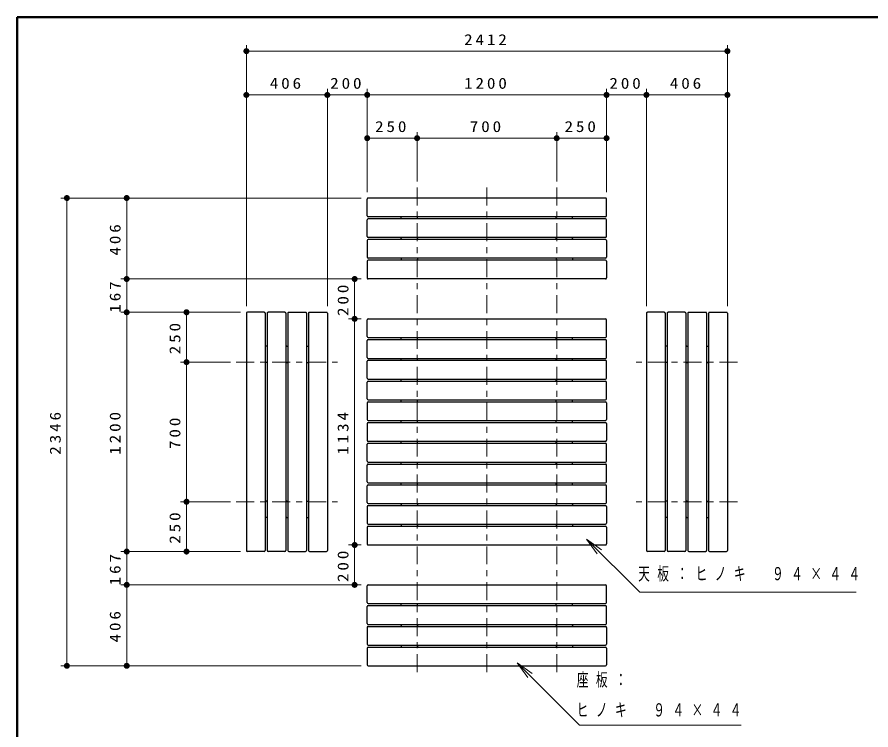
# Model space of a CAD drawing. Units: millimetres on the paper, with parts at other scales. Extents: x -365 to 0, y -26 to 257.
# Drawn here: x -365 to -222.3, y 137.8 to 257 of the extents above; entities that cross this region are included whole.
import ezdxf

# ---------------------------------------------------------------- set-up
doc = ezdxf.new("R2010")
doc.units = ezdxf.units.MM
doc.linetypes.add('USER2', pattern=[6, 3, -1, 1, -1])
doc.layers.add('CLASS1', color=7, linetype='Continuous', lineweight=25)
doc.layers.add('NAKAMURA図枠', color=7, linetype='Continuous', lineweight=13)
doc.styles.add('ＭＳ ゴシック', font='')
doc.styles.get('ＭＳ ゴシック').set_extended_font_data('MS Gothic')

# ---------------------------------------------------------------- blocks, each defined once
blk = doc.blocks.new('filled_dot')
at = {"color": 0, "linetype": 'Continuous', "lineweight": -2, "const_width": 1.25}
blk.add_lwpolyline([(-0.625, 0, 1), (0.625, 0, 1)], format="xyb", close=True, dxfattribs=at)

msp = doc.modelspace()

# ---------------------------------------------------------------- linework, layer by layer
at = {"layer": 'CLASS1', "lineweight": 13}
for p, q in [((-326.677, 208.654), (-326.677, 252.306)), ((-326.677, 251.306), (-246.277, 251.306)), ((-246.277, 208.654), (-246.277, 252.306)), ((-313.143, 208.654), (-313.143, 244.985)), ((-306.477, 227.754), (-306.477, 244.985)), ((-266.477, 227.754), (-266.477, 244.985)), ((-259.81, 208.654), (-259.81, 244.985)), ((-326.677, 243.985), (-313.143, 243.985)), ((-313.143, 243.985), (-306.477, 243.985)), ((-306.477, 243.985), (-266.477, 243.985)), ((-266.477, 243.985), (-259.81, 243.985)), ((-259.81, 243.985), (-246.277, 243.985)), ((-306.477, 227.754), (-306.477, 237.754)), ((-298.143, 229.522), (-298.143, 237.754)), ((-274.81, 229.522), (-274.81, 237.754)), ((-266.477, 227.754), (-266.477, 237.754)), ((-306.477, 236.754), (-298.143, 236.754)), ((-298.143, 236.754), (-274.81, 236.754)), ((-274.81, 236.754), (-266.477, 236.754)), ((-307.477, 226.754), (-357.677, 226.754)), ((-356.677, 148.554), (-356.677, 226.754)), ((-346.677, 213.221), (-346.677, 226.754)), ((-307.477, 213.221), (-347.677, 213.221)), ((-346.677, 207.654), (-346.677, 213.221)), ((-307.477, 213.221), (-309.581, 213.221)), ((-308.581, 206.554), (-308.581, 213.221)), ((-327.677, 207.654), (-347.677, 207.654)), ((-346.677, 167.654), (-346.677, 207.654)), ((-327.677, 207.654), (-337.677, 207.654)), ((-336.677, 199.321), (-336.677, 207.654)), ((-307.477, 206.554), (-309.581, 206.554)), ((-308.581, 168.754), (-308.581, 206.554)), ((-329.354, 199.321), (-337.677, 199.321)), ((-336.677, 175.988), (-336.677, 199.321)), ((-329.354, 175.988), (-337.677, 175.988)), ((-336.677, 167.654), (-336.677, 175.988)), ((-307.477, 168.754), (-309.581, 168.754)), ((-308.581, 162.088), (-308.581, 168.754)), ((-268.041, 167.26), (-269.809, 169.735)), ((-269.809, 169.735), (-267.334, 167.967)), ((-269.809, 169.735), (-267.688, 167.614)), ((-327.677, 167.654), (-347.677, 167.654)), ((-346.677, 162.088), (-346.677, 167.654)), ((-327.677, 167.654), (-337.677, 167.654)), ((-307.477, 162.088), (-347.677, 162.088)), ((-346.677, 148.554), (-346.677, 162.088)), ((-307.477, 162.088), (-309.581, 162.088)), ((-307.477, 148.554), (-357.677, 148.554)), ((-279.632, 146.581), (-281.395, 149.059)), ((-281.395, 149.059), (-278.923, 147.286)), ((-281.395, 149.059), (-279.277, 146.934))]:
    msp.add_line(p, q, dxfattribs=at)
at = {"layer": 'CLASS1', "linetype": 'USER2', "lineweight": 13}
for p, q in [((-298.143, 228.522), (-298.143, 146.58)), ((-286.477, 228.522), (-286.477, 146.58)), ((-274.81, 228.522), (-274.81, 146.58)), ((-328.354, 199.321), (-311.432, 199.321)), ((-244.599, 199.321), (-261.521, 199.321)), ((-328.354, 175.988), (-311.432, 175.988)), ((-244.599, 175.988), (-261.521, 175.988))]:
    msp.add_line(p, q, dxfattribs=at)
at = {"layer": 'CLASS1', "color": 4}
for p, q in [((-306.476, 223.787), (-306.476, 226.587)), ((-266.643, 226.754), (-306.31, 226.754)), ((-266.477, 223.787), (-266.477, 226.587)), ((-306.476, 220.321), (-306.476, 223.121)), ((-266.643, 223.621), (-306.31, 223.621)), ((-266.643, 223.287), (-306.31, 223.287)), ((-266.477, 220.321), (-266.477, 223.121)), ((-266.643, 220.154), (-306.31, 220.154)), ((-266.643, 219.821), (-306.31, 219.821)), ((-306.476, 219.654), (-306.476, 216.854)), ((-266.477, 219.654), (-266.477, 216.854)), ((-306.476, 216.188), (-306.476, 213.388)), ((-266.643, 216.688), (-306.31, 216.688)), ((-266.643, 216.354), (-306.31, 216.354)), ((-266.477, 216.188), (-266.477, 213.388)), ((-266.643, 213.221), (-306.31, 213.221)), ((-326.677, 207.487), (-326.677, 167.821)), ((-323.71, 207.654), (-326.51, 207.654)), ((-323.543, 207.487), (-323.543, 167.821)), ((-323.21, 207.487), (-323.21, 167.821)), ((-320.243, 207.654), (-323.043, 207.654)), ((-320.077, 207.487), (-320.077, 167.821)), ((-319.743, 207.487), (-319.743, 167.821)), ((-319.577, 207.654), (-316.777, 207.654)), ((-316.61, 207.487), (-316.61, 167.821)), ((-316.277, 207.487), (-316.277, 167.821)), ((-316.11, 207.654), (-313.31, 207.654)), ((-313.143, 207.487), (-313.143, 167.821)), ((-259.81, 207.487), (-259.81, 167.821)), ((-256.843, 207.654), (-259.643, 207.654)), ((-256.677, 207.487), (-256.677, 167.821)), ((-256.343, 207.487), (-256.343, 167.821)), ((-253.377, 207.654), (-256.177, 207.654)), ((-253.21, 207.487), (-253.21, 167.821)), ((-252.877, 207.487), (-252.877, 167.821)), ((-252.71, 207.654), (-249.91, 207.654)), ((-249.743, 207.487), (-249.743, 167.821)), ((-249.41, 207.487), (-249.41, 167.821)), ((-249.243, 207.654), (-246.443, 207.654)), ((-246.277, 207.487), (-246.277, 167.821)), ((-306.476, 203.587), (-306.476, 206.387)), ((-306.31, 206.554), (-266.643, 206.554)), ((-266.477, 203.587), (-266.477, 206.387)), ((-306.476, 200.121), (-306.476, 202.921)), ((-306.31, 203.421), (-266.643, 203.421)), ((-306.31, 203.087), (-266.643, 203.087)), ((-266.477, 200.121), (-266.477, 202.921)), ((-306.31, 199.954), (-266.643, 199.954)), ((-306.476, 196.654), (-306.476, 199.454)), ((-306.31, 199.621), (-266.643, 199.621)), ((-266.477, 196.654), (-266.477, 199.454)), ((-306.476, 193.187), (-306.476, 195.987)), ((-306.31, 196.487), (-266.643, 196.487)), ((-306.31, 196.154), (-266.643, 196.154)), ((-266.477, 193.187), (-266.477, 195.987)), ((-306.31, 193.021), (-266.643, 193.021)), ((-306.31, 192.687), (-266.643, 192.687)), ((-306.476, 192.521), (-306.476, 189.721)), ((-266.477, 192.521), (-266.477, 189.721)), ((-306.476, 189.054), (-306.476, 186.254)), ((-306.31, 189.554), (-266.643, 189.554)), ((-306.31, 189.221), (-266.643, 189.221)), ((-266.477, 189.054), (-266.477, 186.254)), ((-306.476, 182.788), (-306.476, 185.588)), ((-306.31, 186.088), (-266.643, 186.088)), ((-306.31, 185.754), (-266.643, 185.754)), ((-266.477, 182.788), (-266.477, 185.588)), ((-306.476, 179.321), (-306.476, 182.121)), ((-306.31, 182.621), (-266.643, 182.621)), ((-306.31, 182.288), (-266.643, 182.288)), ((-266.477, 179.321), (-266.477, 182.121)), ((-306.476, 175.854), (-306.476, 178.654)), ((-306.31, 179.154), (-266.643, 179.154)), ((-306.31, 178.821), (-266.643, 178.821)), ((-266.477, 175.854), (-266.477, 178.654)), ((-306.31, 175.688), (-266.643, 175.688)), ((-306.476, 175.188), (-306.476, 172.388)), ((-306.31, 175.354), (-266.643, 175.354)), ((-266.477, 175.188), (-266.477, 172.388)), ((-306.476, 171.721), (-306.476, 168.921)), ((-306.31, 172.221), (-266.643, 172.221)), ((-306.31, 171.888), (-266.643, 171.888)), ((-266.477, 171.721), (-266.477, 168.921)), ((-306.31, 168.754), (-266.643, 168.754)), ((-323.71, 167.654), (-326.51, 167.654)), ((-320.243, 167.654), (-323.043, 167.654)), ((-319.577, 167.654), (-316.777, 167.654)), ((-316.11, 167.654), (-313.31, 167.654)), ((-256.843, 167.654), (-259.643, 167.654)), ((-253.377, 167.654), (-256.177, 167.654)), ((-252.71, 167.654), (-249.91, 167.654)), ((-249.243, 167.654), (-246.443, 167.654)), ((-306.476, 159.121), (-306.476, 161.921)), ((-306.31, 162.087), (-266.643, 162.087)), ((-266.477, 159.121), (-266.477, 161.921)), ((-306.476, 155.654), (-306.476, 158.454)), ((-306.31, 158.954), (-266.643, 158.954)), ((-306.31, 158.621), (-266.643, 158.621)), ((-266.477, 155.654), (-266.477, 158.454)), ((-306.476, 154.988), (-306.476, 152.188)), ((-306.31, 155.488), (-266.643, 155.488)), ((-306.31, 155.154), (-266.643, 155.154)), ((-266.477, 154.988), (-266.477, 152.188)), ((-306.476, 151.521), (-306.476, 148.721)), ((-306.31, 152.021), (-266.643, 152.021)), ((-306.31, 151.688), (-266.643, 151.688)), ((-266.477, 151.521), (-266.477, 148.721)), ((-306.31, 148.554), (-266.643, 148.554))]:
    msp.add_line(p, q, dxfattribs=at)
at = {"layer": 'CLASS1'}
for p, q in [((-300.81, 223.287), (-300.81, 223.621)), ((-298.068, 223.287), (-298.068, 223.621)), ((-274.885, 223.287), (-274.885, 223.621)), ((-272.143, 223.287), (-272.143, 223.621)), ((-300.81, 219.988), (-300.81, 220.154)), ((-300.81, 219.988), (-300.81, 219.821)), ((-298.068, 219.988), (-298.068, 220.154)), ((-298.068, 219.988), (-298.068, 219.821)), ((-274.885, 219.988), (-274.885, 220.154)), ((-274.885, 219.988), (-274.885, 219.821)), ((-272.143, 219.988), (-272.143, 220.154)), ((-272.143, 219.988), (-272.143, 219.821)), ((-300.81, 216.688), (-300.81, 216.354)), ((-298.068, 216.688), (-298.068, 216.354)), ((-274.885, 216.688), (-274.885, 216.354)), ((-272.143, 216.688), (-272.143, 216.354)), ((-300.81, 203.087), (-300.81, 203.421)), ((-298.068, 203.087), (-298.068, 203.421)), ((-274.885, 203.087), (-274.885, 203.421)), ((-272.143, 203.087), (-272.143, 203.421)), ((-323.21, 201.987), (-323.543, 201.987)), ((-319.91, 201.987), (-320.077, 201.987)), ((-319.91, 201.987), (-319.743, 201.987)), ((-316.61, 201.987), (-316.277, 201.987)), ((-256.343, 201.987), (-256.677, 201.987)), ((-253.043, 201.987), (-253.21, 201.987)), ((-253.043, 201.987), (-252.877, 201.987)), ((-249.743, 201.987), (-249.41, 201.987)), ((-300.81, 199.621), (-300.81, 199.954)), ((-298.068, 199.621), (-298.068, 199.954)), ((-274.885, 199.621), (-274.885, 199.954)), ((-272.143, 199.621), (-272.143, 199.954)), ((-323.21, 199.246), (-323.543, 199.246)), ((-319.91, 199.246), (-320.077, 199.246)), ((-319.91, 199.246), (-319.743, 199.246)), ((-316.61, 199.246), (-316.277, 199.246)), ((-256.343, 199.246), (-256.677, 199.246)), ((-253.043, 199.246), (-253.21, 199.246)), ((-253.043, 199.246), (-252.877, 199.246)), ((-249.743, 199.246), (-249.41, 199.246)), ((-300.81, 196.154), (-300.81, 196.487)), ((-298.068, 196.154), (-298.068, 196.487)), ((-274.885, 196.154), (-274.885, 196.487)), ((-272.143, 196.154), (-272.143, 196.487)), ((-300.81, 192.687), (-300.81, 193.021)), ((-298.068, 192.687), (-298.068, 193.021)), ((-274.885, 192.687), (-274.885, 193.021)), ((-272.143, 192.687), (-272.143, 193.021)), ((-300.81, 189.221), (-300.81, 189.554)), ((-298.068, 189.221), (-298.068, 189.554)), ((-274.885, 189.221), (-274.885, 189.554)), ((-272.143, 189.221), (-272.143, 189.554)), ((-300.81, 185.754), (-300.81, 186.088)), ((-298.068, 185.754), (-298.068, 186.088)), ((-274.885, 185.754), (-274.885, 186.088)), ((-272.143, 185.754), (-272.143, 186.088)), ((-300.81, 182.288), (-300.81, 182.621)), ((-298.068, 182.288), (-298.068, 182.621)), ((-274.885, 182.288), (-274.885, 182.621)), ((-272.143, 182.288), (-272.143, 182.621)), ((-300.81, 178.821), (-300.81, 179.154)), ((-298.068, 178.821), (-298.068, 179.154)), ((-274.885, 178.821), (-274.885, 179.154)), ((-272.143, 178.821), (-272.143, 179.154)), ((-323.21, 176.063), (-323.543, 176.063)), ((-319.91, 176.063), (-320.077, 176.063)), ((-319.91, 176.063), (-319.743, 176.063)), ((-316.61, 176.063), (-316.277, 176.063)), ((-300.81, 175.521), (-300.81, 175.688)), ((-298.068, 175.521), (-298.068, 175.688)), ((-274.885, 175.521), (-274.885, 175.688)), ((-272.143, 175.521), (-272.143, 175.688)), ((-256.343, 176.063), (-256.677, 176.063)), ((-253.043, 176.063), (-253.21, 176.063)), ((-253.043, 176.063), (-252.877, 176.063)), ((-249.743, 176.063), (-249.41, 176.063)), ((-300.81, 175.521), (-300.81, 175.354)), ((-298.068, 175.521), (-298.068, 175.354)), ((-274.885, 175.521), (-274.885, 175.354)), ((-272.143, 175.521), (-272.143, 175.354)), ((-323.21, 173.321), (-323.543, 173.321)), ((-319.91, 173.321), (-320.077, 173.321)), ((-319.91, 173.321), (-319.743, 173.321)), ((-316.61, 173.321), (-316.277, 173.321)), ((-256.343, 173.321), (-256.677, 173.321)), ((-253.043, 173.321), (-253.21, 173.321)), ((-253.043, 173.321), (-252.877, 173.321)), ((-249.743, 173.321), (-249.41, 173.321)), ((-300.81, 172.221), (-300.81, 171.888)), ((-298.068, 172.221), (-298.068, 171.888)), ((-274.885, 172.221), (-274.885, 171.888)), ((-272.143, 172.221), (-272.143, 171.888)), ((-300.81, 158.621), (-300.81, 158.954)), ((-298.068, 158.621), (-298.068, 158.954)), ((-274.885, 158.621), (-274.885, 158.954)), ((-272.143, 158.621), (-272.143, 158.954)), ((-300.81, 155.321), (-300.81, 155.488)), ((-300.81, 155.321), (-300.81, 155.154)), ((-298.068, 155.321), (-298.068, 155.488)), ((-298.068, 155.321), (-298.068, 155.154)), ((-274.885, 155.321), (-274.885, 155.488)), ((-274.885, 155.321), (-274.885, 155.154)), ((-272.143, 155.321), (-272.143, 155.488)), ((-272.143, 155.321), (-272.143, 155.154)), ((-300.81, 152.021), (-300.81, 151.688)), ((-298.068, 152.021), (-298.068, 151.688)), ((-274.885, 152.021), (-274.885, 151.688)), ((-272.143, 152.021), (-272.143, 151.688))]:
    msp.add_line(p, q, dxfattribs=at)
at = {"layer": 'CLASS1', "lineweight": 13}
for points in [[(-269.809, 169.735), (-260.918, 160.844), (-224.748, 160.844)], [(-281.395, 149.059), (-271, 138.625), (-244, 138.625)]]:
    msp.add_lwpolyline(points, dxfattribs=at)
at = {"layer": 'CLASS1', "color": 4}
for centre, start, end in [((-306.31, 226.587), 90, 180), ((-266.643, 226.587), 360, 90), ((-306.31, 223.787), 180, 270), ((-306.31, 223.121), 90, 180), ((-266.643, 223.787), 270, 0), ((-266.643, 223.121), 360, 90), ((-306.31, 220.321), 180, 270), ((-306.31, 219.654), 90, 180), ((-266.643, 220.321), 270, 0), ((-266.643, 219.654), 360, 90), ((-306.31, 216.854), 180, 270), ((-306.31, 216.188), 90, 180), ((-266.643, 216.854), 270, 0), ((-266.643, 216.188), 360, 90), ((-306.31, 213.388), 180, 270), ((-266.643, 213.388), 270, 0), ((-326.51, 207.487), 89.99999, 180), ((-323.71, 207.487), 0, 90.00001), ((-323.043, 207.487), 89.99999, 180), ((-320.243, 207.487), 0, 90.00001), ((-319.577, 207.487), 89.99999, 180), ((-316.777, 207.487), 0, 90.00001), ((-316.11, 207.487), 89.99999, 180), ((-313.31, 207.487), 0, 90.00001), ((-259.643, 207.487), 89.99999, 180), ((-256.843, 207.487), 0, 90.00001), ((-256.177, 207.487), 89.99999, 180), ((-253.377, 207.487), 0, 90.00001), ((-252.71, 207.487), 89.99999, 180), ((-249.91, 207.487), 0, 90.00001), ((-249.243, 207.487), 89.99999, 180), ((-246.443, 207.487), 0, 90.00001), ((-306.31, 206.387), 90, 180), ((-266.643, 206.387), 0, 90), ((-306.31, 203.587), 180, 270), ((-306.31, 202.921), 90, 180), ((-266.643, 203.587), 270, 0), ((-266.643, 202.921), 0, 90), ((-306.31, 200.121), 180, 270), ((-266.643, 200.121), 270, 0), ((-306.31, 199.454), 90, 180), ((-266.643, 199.454), 0, 90), ((-306.31, 196.654), 180, 270), ((-306.31, 195.987), 90, 180), ((-266.643, 196.654), 270, 0), ((-266.643, 195.987), 0, 90), ((-306.31, 193.187), 180, 270), ((-306.31, 192.521), 90, 180), ((-266.643, 193.187), 270, 0), ((-266.643, 192.521), 0, 90), ((-306.31, 189.721), 180, 270), ((-306.31, 189.054), 90, 180), ((-266.643, 189.721), 270, 0), ((-266.643, 189.054), 0, 90), ((-306.31, 186.254), 180, 270), ((-306.31, 185.588), 90, 180), ((-266.643, 186.254), 270, 0), ((-266.643, 185.588), 0, 90), ((-306.31, 182.788), 180, 270), ((-266.643, 182.788), 270, 0), ((-306.31, 182.121), 90, 180), ((-266.643, 182.121), 0, 90), ((-306.31, 179.321), 180, 270), ((-306.31, 178.654), 90, 180), ((-266.643, 179.321), 270, 0), ((-266.643, 178.654), 0, 90), ((-306.31, 175.854), 180, 270), ((-266.643, 175.854), 270, 0), ((-306.31, 175.188), 90, 180), ((-266.643, 175.188), 0, 90), ((-306.31, 172.388), 180, 270), ((-306.31, 171.721), 90, 180), ((-266.643, 172.388), 270, 0), ((-266.643, 171.721), 0, 90), ((-306.31, 168.921), 180, 270), ((-266.643, 168.921), 270, 0), ((-326.51, 167.821), 180, 270), ((-323.71, 167.821), 270, 0), ((-323.043, 167.821), 180, 270), ((-320.243, 167.821), 270, 0), ((-319.577, 167.821), 180, 270), ((-316.777, 167.821), 270, 0), ((-316.11, 167.821), 180, 270), ((-313.31, 167.821), 270, 0), ((-259.643, 167.821), 180, 270), ((-256.843, 167.821), 270, 0), ((-256.177, 167.821), 180, 270), ((-253.377, 167.821), 270, 0), ((-252.71, 167.821), 180, 270), ((-249.91, 167.821), 270, 0), ((-249.243, 167.821), 180, 270), ((-246.443, 167.821), 270, 0), ((-306.31, 161.921), 90, 180), ((-266.643, 161.921), 0, 90), ((-306.31, 159.121), 180, 270), ((-306.31, 158.454), 90, 180), ((-266.643, 159.121), 270, 0), ((-266.643, 158.454), 0, 90), ((-306.31, 155.654), 180, 270), ((-266.643, 155.654), 270, 0), ((-306.31, 154.988), 90, 180), ((-266.643, 154.988), 0, 90), ((-306.31, 152.188), 180, 270), ((-306.31, 151.521), 90, 180), ((-266.643, 152.188), 270, 0), ((-266.643, 151.521), 0, 90), ((-306.31, 148.721), 180, 270), ((-266.643, 148.721), 270, 0)]:
    msp.add_arc(centre, 0.167, start, end, dxfattribs=at)
at = {"layer": 'NAKAMURA図枠', "lineweight": 50}
for p, q in [((-365, 257), (-365, 0)), ((0, 257), (-365, 257))]:
    msp.add_line(p, q, dxfattribs=at)

# ---------------------------------------------------------------- block references
at = {"layer": 'CLASS1', "lineweight": 13, "xscale": 0.4, "yscale": 0.4}
for p in [(-326.677, 251.306), (-326.677, 243.985), (-306.477, 236.754)]:
    msp.add_blockref('filled_dot', p, dxfattribs=at)
for p, rotation in [((-246.277, 251.306), 180), ((-313.143, 243.985), 180), ((-306.477, 243.985), 180), ((-266.477, 243.985), 180), ((-259.81, 243.985), 180), ((-246.277, 243.985), 180), ((-298.143, 236.754), 180), ((-274.81, 236.754), 180), ((-266.477, 236.754), 180), ((-356.677, 226.754), 270), ((-346.677, 226.754), 270), ((-346.677, 213.221), 270), ((-308.581, 213.221), 270), ((-346.677, 207.654), 270), ((-336.677, 207.654), 270), ((-308.581, 206.554), 270), ((-336.677, 199.321), 270), ((-336.677, 175.988), 270), ((-308.581, 168.754), 270), ((-346.677, 167.654), 270), ((-336.677, 167.654), 90), ((-346.677, 162.088), 270), ((-308.581, 162.088), 90), ((-356.677, 148.554), 90), ((-346.677, 148.554), 90)]:
    msp.add_blockref('filled_dot', p, dxfattribs=dict(at, rotation=rotation))

# ---------------------------------------------------------------- texts
at = {"layer": 'CLASS1', "style": 'ＭＳ ゴシック'}
for s, insert, char_height, attachment_point in [('\\T1.33;\\W1.15;2412', (-286.477, 252.306), 1.833, 8), ('\\T1.33;\\W1.15;406', (-319.91, 244.985), 1.833, 8), ('\\T1.33;\\W1.15;200', (-309.81, 244.985), 1.833, 8), ('\\T1.33;\\W1.15;1200', (-286.477, 244.985), 1.833, 8), ('\\T1.33;\\W1.15;200', (-263.143, 244.985), 1.833, 8), ('\\T1.33;\\W1.15;406', (-253.043, 244.985), 1.833, 8), ('\\T1.33;\\W1.15;250', (-302.31, 237.754), 1.833, 8), ('\\T1.33;\\W1.15;700', (-286.477, 237.754), 1.833, 8), ('\\T1.33;\\W1.15;250', (-270.643, 237.754), 1.833, 8), ('\\T1.64;\\W0.65;天板：ヒノキ\u3000９４×４４', (-261.189, 163.844), 2.199, 4), ('\\T1.64;\\W0.65;座板：', (-271.45, 146.125), 2.199, 4), ('\\T1.64;\\W0.65;ヒノキ\u3000９４×４４', (-271.45, 141.125), 2.199, 4)]:
    msp.add_mtext(s, dxfattribs=dict(at, insert=insert, char_height=char_height, attachment_point=attachment_point))
at = {"layer": 'CLASS1', "char_height": 1.833, "attachment_point": 8, "rotation": 90, "style": 'ＭＳ ゴシック'}
for s, insert in [('\\T1.33;\\W1.15;406', (-347.677, 219.988)), ('\\T1.33;\\W1.15;167', (-347.677, 210.438)), ('\\T1.33;\\W1.15;200', (-309.581, 209.888)), ('\\T1.33;\\W1.15;250', (-337.677, 203.488)), ('\\T1.33;\\W1.15;2346', (-357.677, 187.654)), ('\\T1.33;\\W1.15;1200', (-347.677, 187.654)), ('\\T1.33;\\W1.15;700', (-337.677, 187.654)), ('\\T1.33;\\W1.15;1134', (-309.581, 187.654)), ('\\T1.33;\\W1.15;250', (-337.677, 171.821)), ('\\T1.33;\\W1.15;167', (-347.677, 164.871)), ('\\T1.33;\\W1.15;200', (-309.581, 165.421)), ('\\T1.33;\\W1.15;406', (-347.677, 155.321))]:
    msp.add_mtext(s, dxfattribs=dict(at, insert=insert))

doc.saveas('drawing.dxf')
